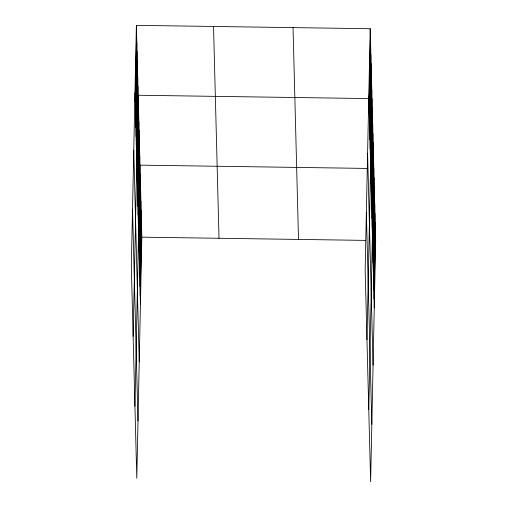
<?xml version="1.0" encoding="UTF-8"?>
<svg xmlns="http://www.w3.org/2000/svg" width="507" height="507" viewBox="0 0 507 507"><rect width="100%" height="100%" fill="white"/><g stroke="black" fill="none" stroke-linecap="round" stroke-linejoin="round"><path stroke-width="0.76" d="M136.377 25.35L131.326 266.467L136.795 478.272L141.846 237.162L136.377 25.35L370.205 28.728L375.674 240.533L370.623 481.65L365.154 269.838L370.205 28.728M135.185 101.482L136.598 34.089M135.413 110.222L136.827 42.822M135.642 118.961L137.048 51.562M135.863 127.694L137.277 60.301M136.091 136.434L137.505 69.034M136.32 145.167L137.727 77.774M136.541 153.906L137.955 86.513M133.132 336.363L138.177 95.246L372.011 98.624L366.96 339.734M136.991 171.379L138.405 103.986M137.22 180.118L138.633 112.719M137.448 188.858L138.855 121.458M137.67 197.591L139.083 130.198M137.898 206.33L139.305 138.931M138.119 215.069L139.533 147.67M138.348 223.802L139.761 156.41M134.932 406.259L139.983 165.143L367.581 168.432M138.804 241.541L140.217 174.148M139.038 250.547L140.452 183.147M139.273 259.546L140.68 192.153M139.501 268.552L140.914 201.152M139.736 277.551L141.149 210.152M139.97 286.556L141.377 219.157M140.198 295.556L141.611 228.156M369.02 104.86L370.433 37.461M369.248 113.593L370.655 46.2M369.47 122.333L370.883 54.94M369.698 131.072L371.111 63.673M369.92 139.805L371.333 72.412M370.148 148.545L371.561 81.145M370.376 157.284L371.783 89.885M370.826 174.757L372.239 107.357M371.048 183.496L372.461 116.097M371.276 192.229L372.689 124.836M371.504 200.968L372.911 133.569M371.726 209.708L373.139 142.309M371.954 218.441L373.367 151.048M372.176 227.18L373.589 159.781M368.766 409.637L373.817 168.52L370.699 168.476M372.639 244.919L374.052 177.52M372.867 253.918L374.28 186.525M373.101 262.924L374.515 195.525M373.336 271.923L374.749 204.53M373.564 280.929L374.977 213.529M373.798 289.928L375.212 222.535M374.033 298.934L375.446 231.534M141.846 237.162L365.541 240.388M372.556 240.489L375.674 240.533M368.792 96.121L374.267 307.933M367.594 153.45L373.063 365.262M366.358 212.515L371.827 424.321M293.04 27.612L298.509 239.424M213.536 26.465L219.011 238.277M134.963 92.749L140.433 304.555M133.759 150.072L139.235 361.884M132.523 209.138L137.993 420.949"/></g></svg>
